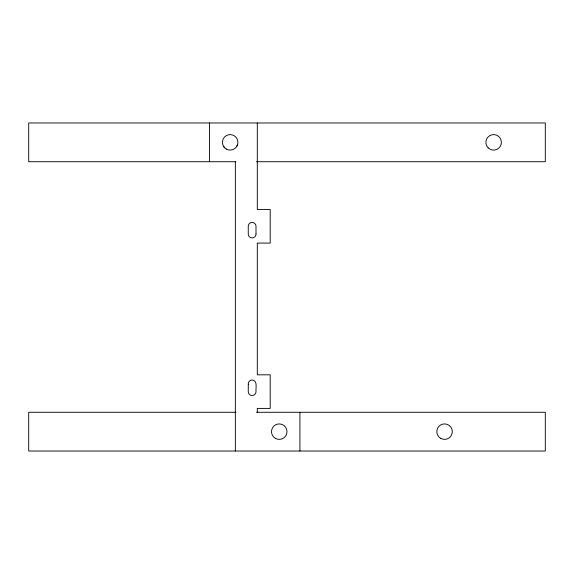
<?xml version="1.0" encoding="UTF-8"?>
<svg xmlns="http://www.w3.org/2000/svg" width="574" height="574" viewBox="0 0 574 574"><rect width="100%" height="100%" fill="white"/><g stroke="black" fill="none" stroke-linecap="round" stroke-linejoin="round"><path stroke-width="0.86" d="M236.883 146.227L237.658 144.361M235.878 161.725L28.7 161.725L28.7 122.98L545.3 122.98L545.3 161.725L256.506 161.725M235.878 412.276L28.7 412.276L28.7 451.021L545.3 451.021L545.3 412.276L256.506 412.276M223.465 146.227L224.692 147.834M299.915 412.276L299.915 451.021M257.296 122.98L257.296 209.51L270.211 209.51L270.211 243.089L257.296 243.089L257.296 374.822L270.211 374.822L270.211 408.401L257.296 408.401L257.296 412.276M235.34 161.725L235.34 451.021M209.567 122.98L209.567 161.725M248.298 384.451L248.255 391.611A3.875 3.875 0 0 0 252.129 395.486A3.875 3.875 0 0 0 256.004 391.611C255.552 388.081 257.898 380.964 252.553 380.01C250.121 379.701 247.882 382.033 248.298 384.451M256.004 234.048L256.004 226.299A3.875 3.875 0 0 0 252.129 222.425A3.875 3.875 0 0 0 248.255 226.299L248.255 234.048A3.875 3.875 0 0 0 252.129 237.923A3.875 3.875 0 0 0 256.004 234.048M226.299 149.061A7.749 7.749 0 0 0 237.923 142.352A7.749 7.749 0 0 0 226.299 135.643A7.749 7.749 0 0 0 226.299 149.061M275.377 438.357A7.749 7.749 0 0 0 287 431.648A7.749 7.749 0 0 0 275.377 424.939A7.749 7.749 0 0 0 275.377 438.357M488.158 147.834A7.749 7.749 0 0 0 501.124 144.361A7.749 7.749 0 0 0 491.631 134.868A7.749 7.749 0 0 0 488.158 147.834M440.689 438.357A7.749 7.749 0 0 0 452.312 431.648A7.749 7.749 0 0 0 440.689 424.939A7.749 7.749 0 0 0 440.689 438.357"/></g></svg>
